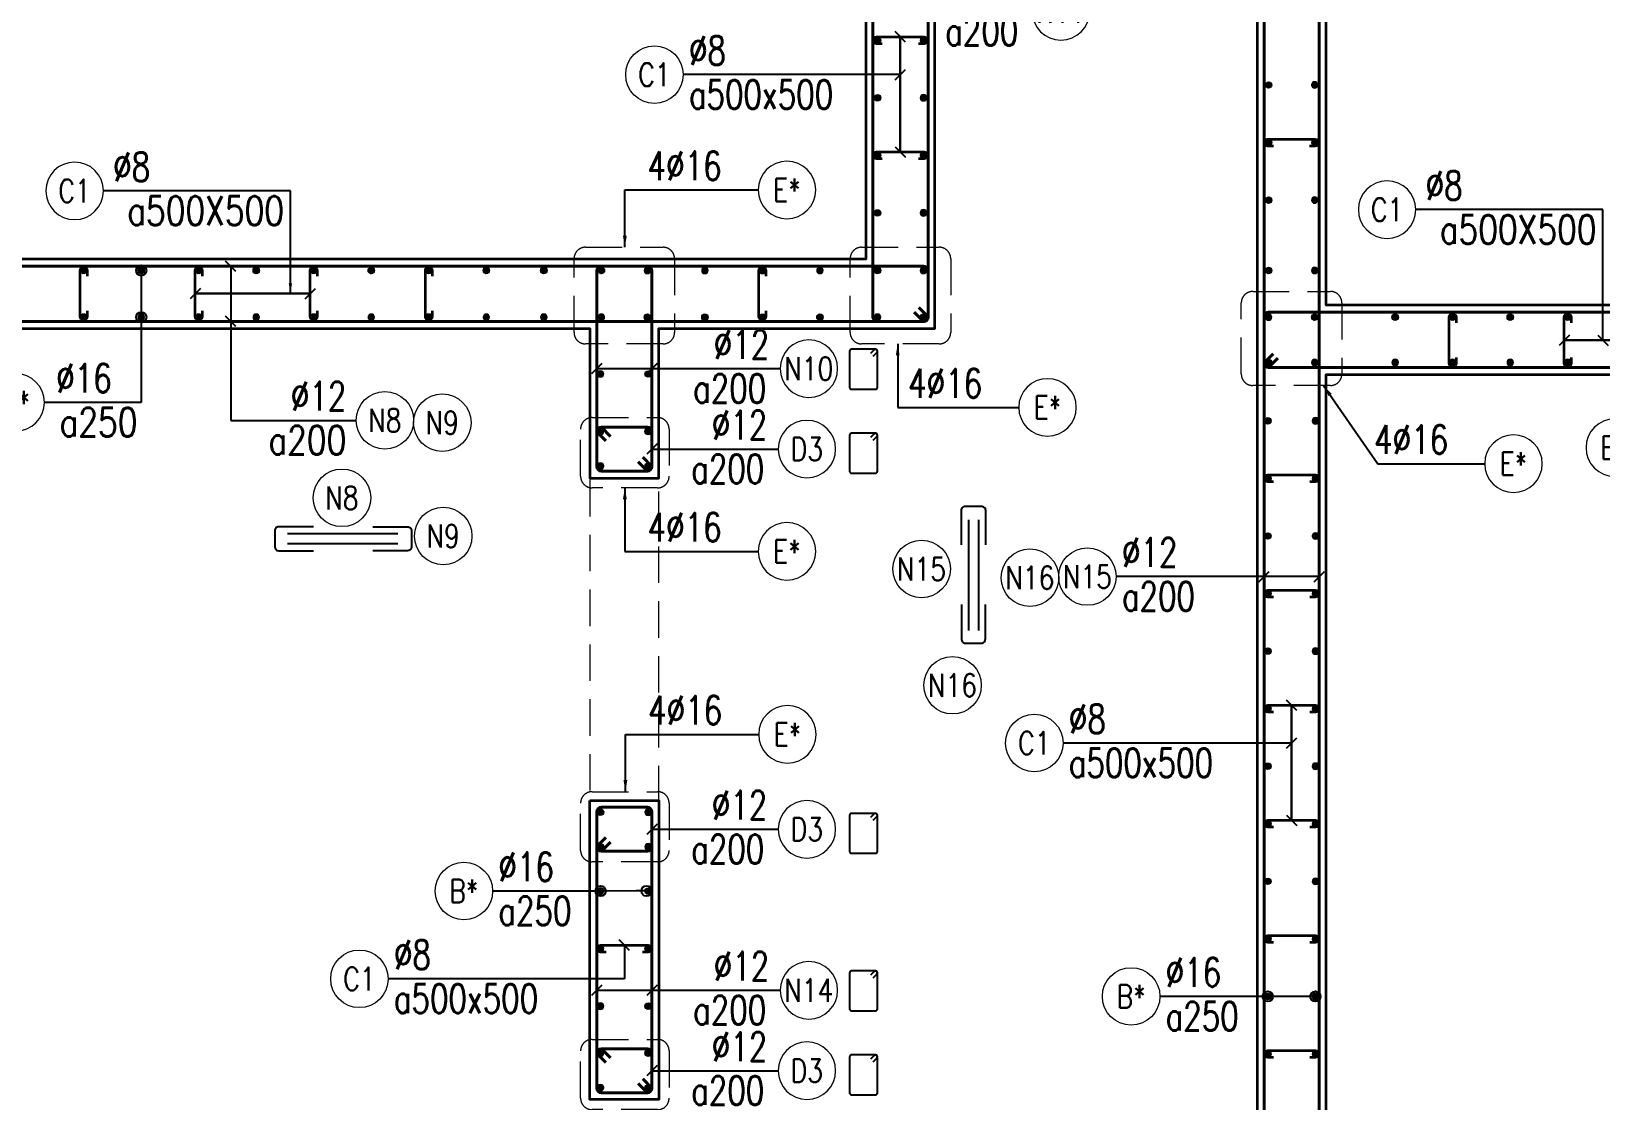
# Model space of a CAD drawing. Header units: millimetres. Extents: x 738475 to 1279438, y -34239 to 156422.
# Drawn here: x 1065044 to 1071865, y 105144 to 109788 of the extents above; entities that cross this region are included whole.
import ezdxf
from ezdxf.enums import TextEntityAlignment as Align

# ---------------------------------------------------------------- set-up
doc = ezdxf.new("R2010")
doc.units = ezdxf.units.MM
doc.header["$MEASUREMENT"] = 0
doc.linetypes.add('HIDDEN', pattern=[9.525, 6.35, -3.175])
doc.linetypes.add('HIDDEN2', pattern=[4.7625, 3.175, -1.5875])
doc.layers.get('0').update_dxf_attribs({"lineweight": 20})
doc.layers.add('Hidden', color=9, linetype='HIDDEN')
doc.layers.add('Ligature', color=1, linetype='Continuous')
for name, color, linetype, lineweight in [('KC-LEADER', 153, 'Continuous', 18), ('KC-THEP', 6, 'Continuous', 40), ('NDC_S_BEAM', 3, 'HIDDEN2', 20), ('NDC_S_DIM', 1, 'Continuous', 15), ('NDC_S_HIDDEN', 8, 'HIDDEN2', 13), ('NDC_S_LEADER', 1, 'Continuous', 15), ('NDC_S_REBAR', 4, 'Continuous', 35), ('NDC_S_STIRRUP', 4, 'Continuous', 40), ('NDC_S_VN TEXT', 7, 'Continuous', 20), ('NDC_S_WALL', 6, 'Continuous', 35)]:
    doc.layers.add(name, color=color, linetype=linetype, lineweight=lineweight)
doc.styles.add('NDC_ARIAL', font='arial.ttf', dxfattribs={"width": 0.85})
doc.styles.add('NDC_DIM', font='', dxfattribs={"width": 0.75})
doc.styles.add('NDC_EN TXT', font='romans.shx', dxfattribs={"width": 0.8})
doc.styles.get('NDC_DIM').set_extended_font_data('Dotum')
doc.dimstyles.new('NDC_1-50', dxfattribs={"dimscale": 50, "dimtxt": 2.5, "dimasz": 1, "dimexe": 1.5, "dimexo": 0, "dimgap": 0.8, "dimtad": 1, "dimdec": 0, "dimdsep": 46, "dimtxsty": 'NDC_ARIAL', "dimblk": 'DIMMARK', "dimcen": 49999.938995, "dimdle": 1.5, "dimclrd": 1, "dimclre": 1, "dimclrt": 3, "dimadec": 0, "dimazin": 0, "dimtfac": 1, "dimtdec": 0, "dimtix": 1, "dimtmove": 2, "dimatfit": 3, "dimfxl": 1, "dimarcsym": 0})
doc.dimstyles.new('NDC_dim_30', dxfattribs={"dimscale": 30, "dimtxt": 2.5, "dimasz": 1.5, "dimexe": 1.5, "dimexo": 2.5, "dimgap": 1, "dimtad": 1, "dimdec": 0, "dimzin": 0, "dimdsep": 46, "dimtxsty": 'NDC_DIM', "dimblk": 'DIMMARK', "dimcen": 0.09, "dimdle": 1.2, "dimclrd": 1, "dimclre": 1, "dimclrt": 3, "dimadec": 0, "dimazin": 0, "dimtfac": 1, "dimtdec": 0, "dimtix": 1, "dimtofl": 0, "dimtmove": 0, "dimatfit": 3, "dimfxl": 6, "dimfxlon": 1, "dimtolj": 1, "dimtzin": 0, "dimarcsym": 0})

# ---------------------------------------------------------------- blocks, each defined once
blk = doc.blocks.new('THEP')
at = {"layer": 'KC-LEADER', "color": 6}
blk.add_circle((0, 0), 14, dxfattribs=at)
at = {"layer": 'KC-THEP'}
for p, q in [((-14, 0), (14, 0)), ((9.9, 9.9), (-9.9, -9.9)), ((-9.9, 9.9), (9.9, -9.9)), ((0, 14), (0, -14))]:
    blk.add_line(p, q, dxfattribs=at)
blk = doc.blocks.new('DIMMARK')
at = {"layer": 'NDC_S_DIM', "color": 1}
blk.add_line((-1.5, 0), (1, 0), dxfattribs=at)
at = {"layer": 'NDC_S_DIM', "color": 2, "const_width": 0.1}
blk.add_lwpolyline([(-0.42, -0.42), (0.42, 0.42)], dxfattribs=at)
blk = doc.blocks.new('*U10')
blk.add_circle((2.5, 0), 2.5)
at = {"layer": 'NDC_S_VN TEXT', "color": 3, "style": 'NDC_EN TXT'}
for tag, width, p in [('DK2', 0.75, (-0.85, 0.85)), ('KC2', 0.8, (-0.85, -2.97))]:
    blk.add_attdef(tag, text='', height=2.5, dxfattribs=dict(at, width=width)).set_placement(p, align=Align.RIGHT)
at = {"layer": 'NDC_S_VN TEXT', "color": 7, "style": 'NDC_EN TXT', "width": 0.8}
blk.add_attdef('SH3', text='', height=2, dxfattribs=at).set_placement((2.5, 0), align=Align.MIDDLE)
blk = doc.blocks.new('A$C7BC65A55')
at = {"layer": 'Ligature'}
for p, q in [((-15.2, 372, 0), (-15.2, 38.5, 0)), ((15.2, 372, 0), (15.2, 38.5, 0))]:
    blk.add_line(p, q, dxfattribs=at)
for points in [[(-36.2, 296.5), (-36.2, 400.9, -0.414214), (-24, 413.1), (24, 413.1, -0.414214), (36.2, 400.9), (36.2, 296.5)], [(-36.2, 116.5), (-36.2, 12.2, 0.414214), (-24, 0), (24, 0, 0.414214), (36.2, 12.2), (36.2, 116.5)]]:
    blk.add_lwpolyline(points, format="xyb", dxfattribs=at)
blk = doc.blocks.new('*U11')
blk.add_circle((-2.5, 0), 2.5)
at = {"layer": 'NDC_S_VN TEXT', "color": 3, "style": 'NDC_EN TXT', "width": 0.75}
for tag, p in [('DK1', (0.5, 0.85)), ('KC1', (0.5, -2.97))]:
    blk.add_attdef(tag, p, '', height=2.5, dxfattribs=at)
at = {"layer": 'NDC_S_VN TEXT', "color": 7, "style": 'NDC_EN TXT', "width": 0.8}
blk.add_attdef('SH2', text='', height=2, dxfattribs=at).set_placement((-2.5, 0), align=Align.MIDDLE)
blk = doc.blocks.new('*U13')
blk.add_circle((-2.5, 0), 2.5)
at = {"layer": 'NDC_S_VN TEXT', "color": 3, "style": 'NDC_EN TXT', "width": 0.75}
blk.add_attdef('DK1', (0.5, 0.85), '', height=2.5, dxfattribs=at)
at = {"layer": 'NDC_S_VN TEXT', "color": 7, "style": 'NDC_EN TXT', "width": 0.8}
blk.add_attdef('SH2', text='', height=2, dxfattribs=at).set_placement((-2.5, 0), align=Align.MIDDLE)
blk = doc.blocks.new('*U12')
blk.add_circle((-2.5, 0), 2.5)
at = {"layer": 'NDC_S_VN TEXT', "color": 3, "style": 'NDC_EN TXT', "width": 0.75}
for tag, p in [('DK1', (0.5, 0.85)), ('KC1', (0.5, -2.97))]:
    blk.add_attdef(tag, p, '', height=2.5, dxfattribs=at)
at = {"layer": 'NDC_S_VN TEXT', "color": 7, "style": 'NDC_EN TXT', "width": 0.8}
blk.add_attdef('SH2', text='', height=2, dxfattribs=at).set_placement((-2.5, 0), align=Align.MIDDLE)

msp = doc.modelspace()

# ---------------------------------------------------------------- linework, layer by layer
for centre in [(1066830.469, 108087.916), (1066394.195, 107761.641), (1066834.296, 107595.884), (1068913.373, 107452.804), (1069384.342, 107414.644), (1069047.821, 106947.802)]:
    msp.add_circle(centre, 125)
at = {"layer": 'Ligature'}
for points in [[(1068702.862, 108376.891), (1068718.828, 108392.857, 0.66817864), (1068713.054, 108406.795), (1068608.425, 108406.795, 0.41421356), (1068600.261, 108398.631), (1068600.261, 108241.523, 0.41421356), (1068608.426, 108233.358), (1068713.054, 108233.358, 0.41421356), (1068721.219, 108241.523), (1068721.219, 108398.631, 0.66817864), (1068707.281, 108404.404), (1068691.315, 108388.438)], [(1068702.862, 108012.29), (1068718.828, 108028.256, 0.66817864), (1068713.054, 108042.194), (1068608.425, 108042.194, 0.41421356), (1068600.261, 108034.03), (1068600.261, 107876.922, 0.41421356), (1068608.426, 107868.757), (1068713.054, 107868.757, 0.41421356), (1068721.219, 107876.922), (1068721.219, 108034.03, 0.66817864), (1068707.281, 108039.803), (1068691.315, 108023.837)], [(1068702.862, 106361.32), (1068718.828, 106377.286, 0.66817864), (1068713.054, 106391.225), (1068608.425, 106391.225, 0.41421356), (1068600.261, 106383.06), (1068600.261, 106225.952, 0.41421356), (1068608.426, 106217.787), (1068713.054, 106217.787, 0.41421356), (1068721.219, 106225.952), (1068721.219, 106383.06, 0.66817864), (1068707.281, 106388.833), (1068691.315, 106372.867)], [(1068702.834, 105676.891), (1068718.8, 105692.857, 0.66817864), (1068713.026, 105706.795), (1068608.397, 105706.795, 0.41421356), (1068600.232, 105698.631), (1068600.233, 105541.523, 0.41421356), (1068608.397, 105533.358), (1068713.026, 105533.358, 0.41421356), (1068721.191, 105541.523), (1068721.191, 105698.631, 0.66817864), (1068707.253, 105704.404), (1068691.287, 105688.438)], [(1068702.834, 105312.29), (1068718.8, 105328.256, 0.66817864), (1068713.026, 105342.194), (1068608.397, 105342.194, 0.41421356), (1068600.232, 105334.03), (1068600.233, 105176.922, 0.41421356), (1068608.397, 105168.757), (1068713.026, 105168.757, 0.41421356), (1068721.191, 105176.922), (1068721.191, 105334.03, 0.66817864), (1068707.253, 105339.803), (1068691.287, 105323.837)]]:
    msp.add_lwpolyline(points, format="xyb", dxfattribs=at)
at = {"layer": 'NDC_S_BEAM', "ltscale": 50}
for p, q in [((1067471.673, 107839.501), (1067471.673, 106439.501)), ((1067771.673, 106439.501), (1067771.673, 107839.501))]:
    msp.add_line(p, q, dxfattribs=at)
at = {"layer": 'NDC_S_HIDDEN', "ltscale": 50}
for points in [[(1067452.747, 108850.062), (1067789.958, 108850.062, -0.41421356), (1067839.958, 108800.062), (1067839.958, 108480.325, -0.41421356), (1067789.958, 108430.325), (1067452.747, 108430.325, -0.41421356), (1067402.747, 108480.325), (1067402.747, 108800.062, -0.41421356)], [(1068652.719, 108850.062), (1068989.929, 108850.062, -0.41421356), (1069039.929, 108800.062), (1069039.929, 108480.325, -0.41421356), (1068989.929, 108430.325), (1068652.719, 108430.325, -0.41421356), (1068602.719, 108480.325), (1068602.719, 108800.062, -0.41421356)], [(1070352.797, 108658.096), (1070690.008, 108658.096, -0.41421356), (1070740.008, 108608.096), (1070740.008, 108299.581, -0.41421356), (1070690.008, 108249.581), (1070352.797, 108249.581, -0.41421356), (1070302.797, 108299.581), (1070302.797, 108608.096, -0.41421356)], [(1067481.406, 108110.268), (1067766.162, 108110.268, -0.41421356), (1067816.162, 108060.268), (1067816.162, 107855.26, -0.41421356), (1067766.162, 107805.26), (1067481.406, 107805.26, -0.41421356), (1067431.406, 107855.26), (1067431.406, 108060.268, -0.41421356)], [(1067481.406, 106485.446), (1067766.162, 106485.446, -0.41421356), (1067816.162, 106435.446), (1067816.162, 106230.438, -0.41421356), (1067766.162, 106180.438), (1067481.406, 106180.438, -0.41421356), (1067431.406, 106230.438), (1067431.406, 106435.446, -0.41421356)], [(1067481.406, 105409.335), (1067766.162, 105409.335, -0.41421356), (1067816.162, 105359.335), (1067816.162, 105154.328, -0.41421356), (1067766.162, 105104.328), (1067481.406, 105104.328, -0.41421356), (1067431.406, 105154.328), (1067431.406, 105359.335, -0.41421356)]]:
    msp.add_lwpolyline(points, format="xyb", close=True, dxfattribs=at)
at = {"layer": 'NDC_S_REBAR'}
for points in [[(1068742.224, 109734.052), (1068717.224, 109734.052, -1), (1068717.224, 109764.052), (1068924.248, 109764.052, -1), (1068924.248, 109734.052), (1068899.248, 109734.052)], [(1068742.224, 109234.052), (1068717.224, 109234.052, -1), (1068717.224, 109264.052), (1068924.248, 109264.052, -1), (1068924.248, 109234.052), (1068899.248, 109234.052)], [(1070442.224, 109289.786), (1070417.224, 109289.786, -1), (1070417.224, 109319.786), (1070624.248, 109319.786, -1), (1070624.248, 109289.786), (1070599.248, 109289.786)], [(1065286.701, 108574.052), (1065286.701, 108549.052, -1), (1065256.701, 108549.052), (1065256.701, 108749.052, -1), (1065286.701, 108749.052), (1065286.701, 108724.052)], [(1065786.701, 108574.052), (1065786.701, 108549.052, -1), (1065756.701, 108549.052), (1065756.701, 108749.052, -1), (1065786.701, 108749.052), (1065786.701, 108724.052)], [(1066286.701, 108574.052), (1066286.701, 108549.052, -1), (1066256.701, 108549.052), (1066256.701, 108749.052, -1), (1066286.701, 108749.052), (1066286.701, 108724.052)], [(1066786.701, 108574.052), (1066786.701, 108549.052, -1), (1066756.701, 108549.052), (1066756.701, 108749.052, -1), (1066786.701, 108749.052), (1066786.701, 108724.052)], [(1068236.673, 108574.353), (1068236.673, 108549.353, -1), (1068206.673, 108549.353), (1068206.673, 108749.353, -1), (1068236.673, 108749.353), (1068236.673, 108724.353)], [(1071236.673, 108371.26), (1071236.673, 108346.26, -1), (1071206.673, 108346.26), (1071206.673, 108546.26, -1), (1071236.673, 108546.26), (1071236.673, 108521.26)], [(1071736.673, 108371.26), (1071736.673, 108346.26, -1), (1071706.673, 108346.26), (1071706.673, 108546.26, -1), (1071736.673, 108546.26), (1071736.673, 108521.26)], [(1070443.16, 107830.958), (1070418.16, 107830.958, -1), (1070418.16, 107860.958), (1070625.185, 107860.958, -1), (1070625.185, 107830.958), (1070600.185, 107830.958)], [(1070443.16, 107330.958), (1070418.16, 107330.958, -1), (1070418.16, 107360.958), (1070625.185, 107360.958, -1), (1070625.185, 107330.958), (1070600.185, 107330.958)], [(1070443.16, 106830.958), (1070418.16, 106830.958, -1), (1070418.16, 106860.958), (1070625.185, 106860.958, -1), (1070625.185, 106830.958), (1070600.185, 106830.958)], [(1070443.16, 106330.958), (1070418.16, 106330.958, -1), (1070418.16, 106360.958), (1070625.185, 106360.958, -1), (1070625.185, 106330.958), (1070600.185, 106330.958)], [(1070443.16, 105830.958), (1070418.16, 105830.958, -1), (1070418.16, 105860.958), (1070625.185, 105860.958, -1), (1070625.185, 105830.958), (1070600.185, 105830.958)], [(1067543.16, 105788.784), (1067518.16, 105788.784, -1), (1067518.16, 105818.784), (1067725.185, 105818.784, -1), (1067725.185, 105788.784), (1067700.185, 105788.784)], [(1070443.16, 105330.958), (1070418.16, 105330.958, -1), (1070418.16, 105360.958), (1070625.185, 105360.958, -1), (1070625.185, 105330.958), (1070600.185, 105330.958)]]:
    msp.add_lwpolyline(points, format="xyb", dxfattribs=at)
at = {"layer": 'NDC_S_STIRRUP'}
for points in [[(1068901.673, 108587.806), (1068941.673, 108547.806, -0.41421356), (1068921.673, 108527.806), (1068721.673, 108527.806, -0.41421356), (1068701.673, 108547.806), (1068701.673, 110947.806, -0.41421356), (1068721.673, 110967.806), (1068921.673, 110967.806, -0.41421356), (1068941.673, 110947.806), (1068941.673, 108547.806, -0.41421356), (1068921.673, 108527.806), (1068881.673, 108567.806)], [(1070601.673, 103787.806), (1070641.673, 103747.806, -0.41421356), (1070621.673, 103727.806), (1070421.673, 103727.806, -0.41421356), (1070401.673, 103747.806), (1070401.673, 110947.806, -0.41421356), (1070421.673, 110967.806), (1070621.673, 110967.806, -0.41421356), (1070641.673, 110947.806), (1070641.673, 103747.806, -0.41421356), (1070621.673, 103727.806), (1070581.673, 103767.806)], [(1064361.673, 108567.806), (1064321.673, 108527.806, -0.41421356), (1064301.673, 108547.806), (1064301.673, 108747.806, -0.41421356), (1064321.673, 108767.806), (1068921.673, 108767.806, -0.41421356), (1068941.673, 108747.806), (1068941.673, 108547.806, -0.41435759), (1068921.673, 108527.806), (1064321.673, 108527.806, -0.41421356), (1064301.673, 108547.806), (1064341.673, 108587.806)], [(1067701.701, 107937.806), (1067741.701, 107897.806, -0.41421356), (1067721.701, 107877.806), (1067521.701, 107877.806, -0.41421356), (1067501.701, 107897.806), (1067501.701, 108747.806, -0.41421356), (1067521.701, 108767.806), (1067721.701, 108767.806, -0.41421356), (1067741.701, 108747.806), (1067741.701, 107897.806, -0.41421356), (1067721.701, 107877.806), (1067681.701, 107917.806)], [(1070461.673, 108367.806), (1070421.673, 108327.806, -0.41421356), (1070401.673, 108347.806), (1070401.673, 108547.806, -0.41421356), (1070421.673, 108567.806), (1073721.644, 108567.806, -0.41421356), (1073741.644, 108547.806), (1073741.644, 108347.806, -0.41435759), (1073721.644, 108327.806), (1070421.673, 108327.806, -0.41421356), (1070401.673, 108347.806), (1070441.673, 108387.806)], [(1067541.673, 108008.776), (1067501.673, 108048.776, -0.41421356), (1067521.673, 108068.776), (1067721.673, 108068.776, -0.41421356), (1067741.673, 108048.776), (1067741.673, 107897.806, -0.41421356), (1067721.673, 107877.806), (1067521.673, 107877.806, -0.41421356), (1067501.673, 107897.806), (1067501.673, 108048.776, -0.41421356), (1067521.673, 108068.776), (1067561.673, 108028.776)], [(1067541.673, 106286.837), (1067501.673, 106246.837, 0.41421356), (1067521.673, 106226.837), (1067721.673, 106226.837, 0.41421356), (1067741.673, 106246.837), (1067741.673, 106397.806, 0.41421356), (1067721.673, 106417.806), (1067521.673, 106417.806, 0.41421356), (1067501.673, 106397.806), (1067501.673, 106246.837, 0.41421356), (1067521.673, 106226.837), (1067561.673, 106266.837)], [(1067701.701, 105237.806), (1067741.701, 105197.806, -0.41421356), (1067721.701, 105177.806), (1067521.701, 105177.806, -0.41421356), (1067501.701, 105197.806), (1067501.701, 106397.806, -0.41421356), (1067521.701, 106417.806), (1067721.701, 106417.806, -0.41421356), (1067741.701, 106397.806), (1067741.701, 105197.806, -0.41421356), (1067721.701, 105177.806), (1067681.701, 105217.806)], [(1067541.673, 105308.776), (1067501.673, 105348.776, -0.41421356), (1067521.673, 105368.776), (1067721.673, 105368.776, -0.41421356), (1067741.673, 105348.776), (1067741.673, 105197.806, -0.41421356), (1067721.673, 105177.806), (1067521.673, 105177.806, -0.41421356), (1067501.673, 105197.806), (1067501.673, 105348.776, -0.41421356), (1067521.673, 105368.776), (1067561.673, 105328.776)]]:
    msp.add_lwpolyline(points, format="xyb", dxfattribs=at)
at = {"layer": 'NDC_S_WALL'}
for points in [[(1064271.673, 110997.806), (1064271.673, 101797.806), (1067771.673, 101797.806), (1067771.673, 102297.806), (1067771.673, 102297.806), (1067771.673, 103747.806), (1067471.673, 103747.806), (1067471.673, 103097.806), (1064771.673, 103097.806), (1064771.673, 108497.806), (1067471.673, 108497.806), (1067471.673, 107847.806), (1067771.673, 107847.806), (1067771.673, 108497.806), (1068971.673, 108497.806), (1068971.673, 110997.806), (1066474.013, 110997.806), (1066474.013, 110497.806), (1068671.673, 110497.806), (1068671.673, 108797.806), (1064771.673, 108797.806), (1064771.673, 110497.806), (1065671.673, 110497.806), (1065671.673, 110997.806)], [(1067471.673, 106447.806), (1067771.673, 106447.806), (1067771.673, 105147.806), (1067471.673, 105147.806)]]:
    msp.add_lwpolyline(points, close=True, dxfattribs=at)
msp.add_lwpolyline([(1073471.673, 108597.806), (1070671.673, 108597.806), (1070671.673, 110497.806), (1071721.673, 110497.806), (1071721.673, 110997.806), (1070371.673, 110997.806), (1070371.673, 110497.806), (1070371.673, 110497.806), (1070371.673, 103897.806), (1069621.673, 103897.806), (1069621.673, 103697.806), (1070671.673, 103697.806), (1070671.673, 108297.806), (1073471.673, 108297.806)], dxfattribs=at)

# ---------------------------------------------------------------- block references
at = {"layer": 'Hidden', "xscale": 1.44, "yscale": 1.44, "zscale": 1.44}
msp.add_blockref('A$C7BC65A55', (1069138.453, 107130.524, 0.03), dxfattribs=at)
at = {"layer": 'Hidden', "xscale": 1.44, "yscale": 1.44, "zscale": 1.44, "rotation": 270}
msp.add_blockref('A$C7BC65A55', (1066102.084, 107584.115, 0.03), dxfattribs=at)
at = {"layer": 'KC-THEP'}
for p, rotation in [((1068721.701, 109749.052), 189.6685644363809), ((1070421.701, 109554.786), 189.6685644363809), ((1068721.701, 109499.052), 189.6685644363809), ((1068721.701, 109249.052), 189.6685644363809), ((1070421.701, 109304.786), 189.6685644363809), ((1070421.701, 109054.786), 189.6685644363809), ((1068721.701, 108999.052), 189.6685644363809), ((1065271.701, 108749.052), 189.6685644363809), ((1065521.701, 108749.052), 189.6685644363809), ((1065771.701, 108749.052), 189.6685644363809), ((1066021.701, 108749.052), 189.6685644363809), ((1066271.701, 108749.052), 189.6685644363809), ((1066521.701, 108749.052), 189.6685644363809), ((1066771.701, 108749.052), 189.6685644363809), ((1067021.701, 108749.052), 189.6685644363809), ((1067271.701, 108749.052), 189.6685644363809), ((1067521.701, 108749.052), 189.6685644363809), ((1068721.701, 108749.052), 189.6685644363809), ((1070421.701, 108749.052), 189.6685644363809), ((1067721.673, 108546.26), 189.6685644363809), ((1067971.673, 108546.26), 189.6685644363809), ((1068221.673, 108546.26), 189.6685644363809), ((1068471.673, 108546.26), 189.6685644363809), ((1068921.673, 108546.26), 189.6685644363809), ((1070621.673, 108546.26), 189.6685644363809), ((1070971.673, 108546.26), 189.6685644363809), ((1071221.673, 108546.26), 189.6685644363809), ((1071471.673, 108546.26), 189.6685644363809), ((1071721.673, 108546.26), 189.6685644363809), ((1067725.185, 108299.655), 9.668564436380946), ((1070421.701, 108349.654), 189.6685644363809), ((1070418.16, 108095.958), 189.6685644363809), ((1067725.185, 108049.655), 9.668564436380946), ((1067725.185, 107899.655), 9.668564436380946), ((1070418.16, 107845.958), 189.6685644363809), ((1070418.16, 107595.958), 189.6685644363809), ((1070418.16, 107345.958), 189.6685644363809), ((1070418.16, 107095.958), 189.6685644363809), ((1070418.16, 106845.958), 189.6685644363809), ((1070418.16, 106595.958), 189.6685644363809), ((1067518.16, 106395.958), 189.6685644363809), ((1070418.16, 106345.958), 189.6685644363809), ((1067518.16, 106245.958), 189.6685644363809), ((1067725.185, 106053.784), 9.668564436380946), ((1070418.16, 106095.958), 189.6685644363809), ((1070418.16, 105845.958), 189.6685644363809), ((1067725.185, 105803.784), 9.668564436380946), ((1070418.16, 105595.958), 189.6685644363809), ((1067725.185, 105553.784), 9.668564436380946), ((1067725.185, 105349.655), 9.668564436380946), ((1070418.16, 105345.958), 189.6685644363809), ((1067725.185, 105199.655), 9.668564436380946)]:
    msp.add_blockref('THEP', p, dxfattribs=dict(at, rotation=rotation))
at = {"layer": 'KC-THEP', "xscale": -1}
for p, rotation in [((1068921.673, 109749.353), 350.3314355636191), ((1070621.673, 109555.086), 350.3314355636191), ((1068921.673, 109499.353), 350.3314355636191), ((1068921.673, 109249.353), 350.3314355636191), ((1070621.673, 109305.086), 350.3314355636191), ((1070621.673, 109055.086), 350.3314355636191), ((1068921.673, 108999.353), 350.3314355636191), ((1067721.673, 108749.353), 350.3314355636191), ((1067971.673, 108749.353), 350.3314355636191), ((1068221.673, 108749.353), 350.3314355636191), ((1068471.673, 108749.353), 350.3314355636191), ((1068921.673, 108749.353), 350.3314355636191), ((1070621.673, 108749.353), 350.3314355636191), ((1065271.701, 108545.959), 350.3314355636191), ((1065521.701, 108545.959), 350.3314355636191), ((1065771.701, 108545.959), 350.3314355636191), ((1066021.701, 108545.959), 350.3314355636191), ((1066271.701, 108545.959), 350.3314355636191), ((1066521.701, 108545.959), 350.3314355636191), ((1066771.701, 108545.959), 350.3314355636191), ((1067021.701, 108545.959), 350.3314355636191), ((1067271.701, 108545.959), 350.3314355636191), ((1067521.701, 108545.959), 350.3314355636191), ((1068721.701, 108545.959), 350.3314355636191), ((1070421.701, 108545.959), 350.3314355636191), ((1067518.16, 108299.655), 350.3314355636191), ((1070621.673, 108349.353), 350.3314355636191), ((1070971.673, 108349.353), 350.3314355636191), ((1071221.673, 108349.353), 350.3314355636191), ((1071471.673, 108349.353), 350.3314355636191), ((1071721.673, 108349.353), 350.3314355636191), ((1070625.185, 108095.958), 170.331435563619), ((1067518.16, 108049.655), 350.3314355636191), ((1067518.16, 107899.655), 350.3314355636191), ((1070625.185, 107845.958), 170.331435563619), ((1070625.185, 107595.958), 170.331435563619), ((1070625.185, 107345.958), 170.331435563619), ((1070625.185, 107095.958), 170.331435563619), ((1070625.185, 106845.958), 170.331435563619), ((1070625.185, 106595.958), 170.331435563619), ((1067725.185, 106395.958), 170.331435563619), ((1070625.185, 106345.958), 170.331435563619), ((1067725.185, 106245.958), 170.331435563619), ((1067518.16, 106053.784), 350.3314355636191), ((1070625.185, 106095.958), 170.331435563619), ((1070625.185, 105845.958), 170.331435563619), ((1067518.16, 105803.784), 350.3314355636191), ((1070625.185, 105595.958), 170.331435563619), ((1067518.16, 105553.784), 350.3314355636191), ((1067518.16, 105349.655), 350.3314355636191), ((1070625.185, 105345.958), 170.331435563619), ((1067518.16, 105199.655), 350.3314355636191)]:
    msp.add_blockref('THEP', p, dxfattribs=dict(at, rotation=rotation))
at = {"layer": 'NDC_S_VN TEXT'}
ref = msp.add_blockref('*U11', (1069393.931, 109874.614), dxfattribs=dict(at, xscale=-50, yscale=50, zscale=50))
ref.add_attrib('SH2', 'N11', dxfattribs={"color": 7, "height": 100, "style": 'NDC_EN TXT', "width": 0.8}).set_placement((1069518.931, 109874.614), align=Align.MIDDLE)
ref.add_attrib('DK1', '%%C12', (1069105.539, 109916.889), dxfattribs={"color": 3, "height": 125, "style": 'NDC_EN TXT', "width": 0.75})
ref.add_attrib('KC1', 'a200', (1069016.253, 109725.987), dxfattribs={"color": 3, "height": 125, "style": 'NDC_EN TXT', "width": 0.75})
at = {"layer": 'NDC_S_VN TEXT', "xscale": 50, "yscale": 50, "zscale": 50}
for name, p, values in [('*U12', (1067877.423, 109599.691), {'SH2': 'C1', 'DK1': '%%c8', 'KC1': 'a500x500'}), ('*U10', (1066455.746, 108098.255), {'SH3': 'N8', 'DK2': '%%C12', 'KC2': 'a200'}), ('*U11', (1069759.285, 107419.813), {'SH2': 'N15', 'DK1': '%%C12', 'KC1': 'a200'}), ('*U12', (1069528.359, 106696.596), {'SH2': 'C1', 'DK1': '%%c8', 'KC1': 'a500x500'}), ('*U11', (1067049.214, 106053.784), {'SH2': 'B*', 'DK1': '%%C16', 'KC1': 'a250'}), ('*U12', (1066595.229, 105672.51), {'SH2': 'C1', 'DK1': '%%c8', 'KC1': 'a500x500'}), ('*U11', (1069949.214, 105595.958), {'SH2': 'B*', 'DK1': '%%C16', 'KC1': 'a250'})]:
    msp.add_blockref(name, p, dxfattribs=at).add_auto_attribs(values)
at = {"layer": 'NDC_S_VN TEXT'}
ref = msp.add_blockref('*U10', (1065357.239, 109095.003), dxfattribs=dict(at, xscale=-50, yscale=50, zscale=50))
ref.add_attrib('SH3', 'C1', dxfattribs={"color": 7, "height": 100, "style": 'NDC_EN TXT', "width": 0.8}).set_placement((1065232.239, 109095.003), align=Align.MIDDLE)
ref.add_attrib('DK2', '%%c8', dxfattribs={"color": 3, "height": 125, "style": 'NDC_EN TXT', "width": 0.75}).set_placement((1065560.453, 109137.278), align=Align.RIGHT)
ref.add_attrib('KC2', 'a500X500', dxfattribs={"color": 3, "height": 125, "style": 'NDC_EN TXT', "width": 0.8}).set_placement((1066142.596, 108946.375), align=Align.RIGHT)
ref = msp.add_blockref('*U13', (1068203.093, 109098.923), dxfattribs=dict(at, xscale=-50, yscale=50, zscale=50))
ref.add_attrib('SH2', 'E*', dxfattribs={"color": 7, "height": 100, "style": 'NDC_EN TXT', "width": 0.8}).set_placement((1068328.093, 109098.923), align=Align.MIDDLE)
ref.add_attrib('DK1', '4%%C16', (1067722.736, 109141.198), dxfattribs={"color": 3, "height": 125, "style": 'NDC_EN TXT', "width": 0.75})
ref = msp.add_blockref('*U10', (1071061.648, 109013.602), dxfattribs=dict(at, xscale=-50, yscale=50, zscale=50))
ref.add_attrib('SH3', 'C1', dxfattribs={"color": 7, "height": 100, "style": 'NDC_EN TXT', "width": 0.8}).set_placement((1070936.648, 109013.602), align=Align.MIDDLE)
ref.add_attrib('DK2', '%%c8', dxfattribs={"color": 3, "height": 125, "style": 'NDC_EN TXT', "width": 0.75}).set_placement((1071264.862, 109055.877), align=Align.RIGHT)
ref.add_attrib('KC2', 'a500X500', dxfattribs={"color": 3, "height": 125, "style": 'NDC_EN TXT', "width": 0.8}).set_placement((1071847.005, 108864.975), align=Align.RIGHT)
ref = msp.add_blockref('*U11', (1068298.535, 108322.987), dxfattribs=dict(at, xscale=-50, yscale=50, zscale=50))
ref.add_attrib('SH2', 'N10', dxfattribs={"color": 7, "height": 100, "style": 'NDC_EN TXT', "width": 0.8}).set_placement((1068423.535, 108322.987), align=Align.MIDDLE)
ref.add_attrib('DK1', '%%C12', (1068010.142, 108365.263), dxfattribs={"color": 3, "height": 125, "style": 'NDC_EN TXT', "width": 0.75})
ref.add_attrib('KC1', 'a200', (1067920.856, 108174.36), dxfattribs={"color": 3, "height": 125, "style": 'NDC_EN TXT', "width": 0.75})
ref = msp.add_blockref('*U10', (1065101.089, 108176.247), dxfattribs=dict(at, xscale=-50, yscale=50, zscale=50))
ref.add_attrib('SH3', 'B*', dxfattribs={"color": 7, "height": 100, "style": 'NDC_EN TXT', "width": 0.8}).set_placement((1064976.089, 108176.247), align=Align.MIDDLE)
ref.add_attrib('DK2', '%%C16', dxfattribs={"color": 3, "height": 125, "style": 'NDC_EN TXT', "width": 0.75}).set_placement((1065393.589, 108218.522), align=Align.RIGHT)
ref.add_attrib('KC2', 'a250', dxfattribs={"color": 3, "height": 125, "style": 'NDC_EN TXT', "width": 0.8}).set_placement((1065505.494, 108027.62), align=Align.RIGHT)
ref = msp.add_blockref('*U13', (1069335.653, 108154.274), dxfattribs=dict(at, xscale=-50, yscale=50, zscale=50))
ref.add_attrib('SH2', 'E*', dxfattribs={"color": 7, "height": 100, "style": 'NDC_EN TXT', "width": 0.8}).set_placement((1069460.653, 108154.274), align=Align.MIDDLE)
ref.add_attrib('DK1', '4%%C16', (1068855.296, 108196.55), dxfattribs={"color": 3, "height": 125, "style": 'NDC_EN TXT', "width": 0.75})
ref = msp.add_blockref('*U11', (1068289.938, 107973.291), dxfattribs=dict(at, xscale=-50, yscale=50, zscale=50))
ref.add_attrib('SH2', 'D3', dxfattribs={"color": 7, "height": 100, "style": 'NDC_EN TXT', "width": 0.8}).set_placement((1068414.938, 107973.291), align=Align.MIDDLE)
ref.add_attrib('DK1', '%%C12', (1068001.545, 108015.567), dxfattribs={"color": 3, "height": 125, "style": 'NDC_EN TXT', "width": 0.75})
ref.add_attrib('KC1', 'a200', (1067912.259, 107824.664), dxfattribs={"color": 3, "height": 125, "style": 'NDC_EN TXT', "width": 0.75})
ref = msp.add_blockref('*U10', (1072051.061, 107979.641), dxfattribs=dict(at, xscale=-50, yscale=50, zscale=50))
ref.add_attrib('SH3', 'B*', dxfattribs={"color": 7, "height": 100, "style": 'NDC_EN TXT', "width": 0.8}).set_placement((1071926.061, 107979.641), align=Align.MIDDLE)
ref.add_attrib('DK2', '%%C16', dxfattribs={"color": 3, "height": 125, "style": 'NDC_EN TXT', "width": 0.75}).set_placement((1072343.561, 108021.916), align=Align.RIGHT)
ref.add_attrib('KC2', 'a250', dxfattribs={"color": 3, "height": 125, "style": 'NDC_EN TXT', "width": 0.8}).set_placement((1072455.466, 107831.013), align=Align.RIGHT)
ref = msp.add_blockref('*U13', (1071360.897, 107909.867), dxfattribs=dict(at, xscale=-50, yscale=50, zscale=50))
ref.add_attrib('SH2', 'E*', dxfattribs={"color": 7, "height": 100, "style": 'NDC_EN TXT', "width": 0.8}).set_placement((1071485.897, 107909.867), align=Align.MIDDLE)
ref.add_attrib('DK1', '4%%C16', (1070880.539, 107952.142), dxfattribs={"color": 3, "height": 125, "style": 'NDC_EN TXT', "width": 0.75})
ref = msp.add_blockref('*U13', (1068203.093, 107529.209), dxfattribs=dict(at, xscale=-50, yscale=50, zscale=50))
ref.add_attrib('SH2', 'E*', dxfattribs={"color": 7, "height": 100, "style": 'NDC_EN TXT', "width": 0.8}).set_placement((1068328.093, 107529.209), align=Align.MIDDLE)
ref.add_attrib('DK1', '4%%C16', (1067722.736, 107571.484), dxfattribs={"color": 3, "height": 125, "style": 'NDC_EN TXT', "width": 0.75})
ref = msp.add_blockref('*U13', (1068205.525, 106734.306), dxfattribs=dict(at, xscale=-50, yscale=50, zscale=50))
ref.add_attrib('SH2', 'E*', dxfattribs={"color": 7, "height": 100, "style": 'NDC_EN TXT', "width": 0.8}).set_placement((1068330.525, 106734.306), align=Align.MIDDLE)
ref.add_attrib('DK1', '4%%C16', (1067725.168, 106776.582), dxfattribs={"color": 3, "height": 125, "style": 'NDC_EN TXT', "width": 0.75})
ref = msp.add_blockref('*U11', (1068289.938, 106322.321), dxfattribs=dict(at, xscale=-50, yscale=50, zscale=50))
ref.add_attrib('SH2', 'D3', dxfattribs={"color": 7, "height": 100, "style": 'NDC_EN TXT', "width": 0.8}).set_placement((1068414.938, 106322.321), align=Align.MIDDLE)
ref.add_attrib('DK1', '%%C12', (1068001.545, 106364.597), dxfattribs={"color": 3, "height": 125, "style": 'NDC_EN TXT', "width": 0.75})
ref.add_attrib('KC1', 'a200', (1067912.259, 106173.694), dxfattribs={"color": 3, "height": 125, "style": 'NDC_EN TXT', "width": 0.75})
ref = msp.add_blockref('*U11', (1068298.507, 105622.987), dxfattribs=dict(at, xscale=-50, yscale=50, zscale=50))
ref.add_attrib('SH2', 'N14', dxfattribs={"color": 7, "height": 100, "style": 'NDC_EN TXT', "width": 0.8}).set_placement((1068423.507, 105622.987), align=Align.MIDDLE)
ref.add_attrib('DK1', '%%C12', (1068010.114, 105665.263), dxfattribs={"color": 3, "height": 125, "style": 'NDC_EN TXT', "width": 0.75})
ref.add_attrib('KC1', 'a200', (1067920.828, 105474.36), dxfattribs={"color": 3, "height": 125, "style": 'NDC_EN TXT', "width": 0.75})
ref = msp.add_blockref('*U11', (1068289.91, 105273.291), dxfattribs=dict(at, xscale=-50, yscale=50, zscale=50))
ref.add_attrib('SH2', 'D3', dxfattribs={"color": 7, "height": 100, "style": 'NDC_EN TXT', "width": 0.8}).set_placement((1068414.91, 105273.291), align=Align.MIDDLE)
ref.add_attrib('DK1', '%%C12', (1068001.517, 105315.567), dxfattribs={"color": 3, "height": 125, "style": 'NDC_EN TXT', "width": 0.75})
ref.add_attrib('KC1', 'a200', (1067912.231, 105124.664), dxfattribs={"color": 3, "height": 125, "style": 'NDC_EN TXT', "width": 0.75})

# ---------------------------------------------------------------- texts
at = {"layer": 'NDC_S_VN TEXT', "color": 7, "style": 'NDC_EN TXT', "width": 0.8}
for tag, p in [('N9', (1066830.469, 108087.916)), ('N8', (1066394.195, 107761.641)), ('N9', (1066834.296, 107595.884)), ('N15', (1068913.373, 107452.804)), ('N16', (1069384.342, 107414.644)), ('N16', (1069047.821, 106947.802))]:
    msp.add_attdef(tag, text='3', height=100, dxfattribs=at).set_placement(p, align=Align.MIDDLE)

# ---------------------------------------------------------------- leaders
at = {"layer": 'NDC_S_LEADER'}
for points, dimstyle, override in [([(1068820.736, 109764.052), (1068820.736, 109264.052)], 'NDC_dim_30', {"dimtad": 0, "dimldrblk": 'Oblique'}), ([(1068820.736, 109264.052), (1068820.736, 109764.052)], 'NDC_dim_30', {"dimtad": 0, "dimldrblk": 'Oblique'}), ([(1068820.736, 109599.69), (1067877.423, 109599.69)], 'NDC_dim_30', {"dimtad": 0, "dimldrblk": 'Oblique'}), ([(1066170.135, 108649.052), (1066170.135, 109095.002), (1065357.239, 109095.002)], 'NDC_dim_30', {"dimgap": 1, "dimtad": 0}), ([(1067623.784, 108850.062), (1067623.784, 109098.923), (1068205.363, 109098.923)], 'NDC_1-50', {"dimgap": 0.8, "dimtad": 0}), ([(1071874.545, 108446.26), (1071874.545, 109013.601), (1071061.648, 109013.601)], 'NDC_dim_30', {"dimtad": 0, "dimldrblk": 'Oblique'}), ([(1065911.008, 108767.806), (1065911.008, 108098.074), (1066455.746, 108098.074)], 'NDC_dim_30', {"dimtad": 0, "dimldrblk": 'Oblique'}), ([(1065521.701, 108749.052), (1065521.701, 108176.066), (1065101.089, 108176.066)], 'NDC_dim_30', {"dimgap": 1, "dimtad": 0, "dimldrblk": 'Origin'}), ([(1065756.701, 108649.052), (1066256.701, 108649.052)], 'NDC_dim_30', {"dimtad": 0, "dimldrblk": 'Oblique'}), ([(1066256.701, 108649.052), (1065756.701, 108649.052)], 'NDC_dim_30', {"dimtad": 0, "dimldrblk": 'Oblique'}), ([(1065521.701, 108545.959), (1065521.701, 108176.066), (1065101.089, 108176.066)], 'NDC_dim_30', {"dimgap": 1, "dimtad": 0, "dimldrblk": 'Origin'}), ([(1065911.008, 108527.806), (1065911.008, 108098.074), (1066455.746, 108098.074)], 'NDC_dim_30', {"dimtad": 0, "dimldrblk": 'Oblique'}), ([(1071706.673, 108446.26), (1072206.673, 108446.26)], 'NDC_dim_30', {"dimtad": 0, "dimldrblk": 'Oblique'}), ([(1072206.673, 108446.26), (1071706.673, 108446.26)], 'NDC_dim_30', {"dimtad": 0, "dimldrblk": 'Oblique'}), ([(1068809.572, 108430.325), (1068809.572, 108154.274), (1069337.923, 108154.274)], 'NDC_1-50', {"dimgap": 0.8, "dimtad": 0}), ([(1067501.701, 108322.806), (1068298.535, 108322.806)], 'NDC_dim_30', {"dimtad": 0, "dimldrblk": 'Oblique'}), ([(1067741.701, 108322.806), (1068298.535, 108322.806)], 'NDC_dim_30', {"dimtad": 0, "dimldrblk": 'Oblique'}), ([(1070660.418, 108249.581), (1070896.379, 107909.867), (1071360.897, 107909.867)], 'NDC_1-50', {"dimgap": 0.8, "dimtad": 0}), ([(1067741.673, 107973.291), (1068292.012, 107973.291)], 'NDC_dim_30', {"dimtad": 0, "dimldrblk": 'Oblique'}), ([(1067623.784, 107805.26), (1067623.784, 107529.209), (1068205.363, 107529.209)], 'NDC_1-50', {"dimgap": 0.8, "dimtad": 0}), ([(1070641.673, 107419.632), (1069759.285, 107419.632)], 'NDC_dim_30', {"dimtad": 0, "dimldrblk": 'Oblique'}), ([(1070401.673, 107419.632), (1069759.285, 107419.632)], 'NDC_dim_30', {"dimtad": 0, "dimldrblk": 'Oblique'}), ([(1070521.673, 106860.958), (1070521.673, 106360.958)], 'NDC_dim_30', {"dimtad": 0, "dimldrblk": 'Oblique'}), ([(1070521.673, 106360.958), (1070521.673, 106860.958)], 'NDC_dim_30', {"dimtad": 0, "dimldrblk": 'Oblique'}), ([(1067626.215, 106485.446), (1067626.215, 106734.306), (1068207.794, 106734.306)], 'NDC_1-50', {"dimgap": 0.8, "dimtad": 0}), ([(1070521.673, 106696.595), (1069528.359, 106696.595)], 'NDC_dim_30', {"dimtad": 0, "dimldrblk": 'Oblique'}), ([(1067741.673, 106322.321), (1068292.012, 106322.321)], 'NDC_dim_30', {"dimtad": 0, "dimldrblk": 'Oblique'}), ([(1067718.132, 106054.084), (1067049.214, 106053.784)], 'NDC_dim_30', {"dimtad": 0, "dimldrblk": 'Origin'}), ([(1067518.16, 106053.784), (1067049.214, 106053.784)], 'NDC_dim_30', {"dimtad": 0, "dimldrblk": 'Origin'}), ([(1067621.673, 105818.784), (1067621.673, 105672.795), (1066595.229, 105672.541)], 'NDC_dim_30', {"dimtad": 0, "dimldrblk": 'Oblique'}), ([(1067501.673, 105622.806), (1068298.507, 105622.806)], 'NDC_dim_30', {"dimtad": 0, "dimldrblk": 'Oblique'}), ([(1067741.673, 105622.806), (1068298.507, 105622.806)], 'NDC_dim_30', {"dimtad": 0, "dimldrblk": 'Oblique'}), ([(1070625.185, 105595.958), (1069949.214, 105595.958)], 'NDC_dim_30', {"dimtad": 0, "dimldrblk": 'Origin'}), ([(1070418.16, 105595.958), (1069949.214, 105595.958)], 'NDC_dim_30', {"dimtad": 0, "dimldrblk": 'Origin'}), ([(1067741.644, 105273.291), (1068291.984, 105273.291)], 'NDC_dim_30', {"dimtad": 0, "dimldrblk": 'Oblique'})]:
    msp.add_leader(points, dimstyle=dimstyle, override=override, dxfattribs=at)

doc.saveas('drawing.dxf')
